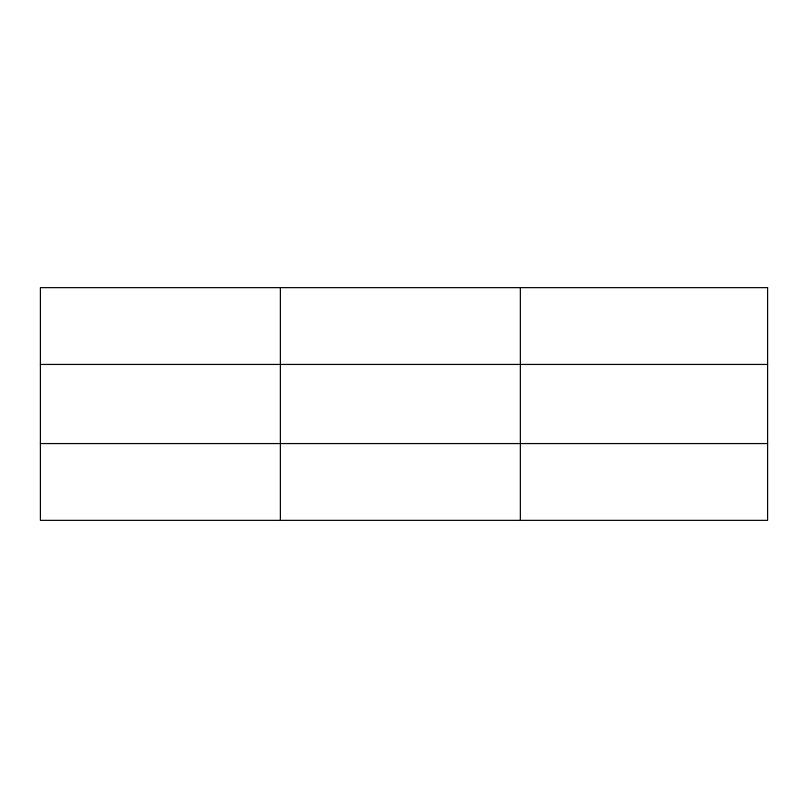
<?xml version="1.0" encoding="UTF-8"?>
<svg xmlns="http://www.w3.org/2000/svg" width="808" height="808" viewBox="0 0 808 808"><rect width="100%" height="100%" fill="white"/><g stroke="black" fill="none" stroke-linecap="round" stroke-linejoin="round"><path stroke-width="1.21" d="M280.376 287.648L280.376 520.352M520.352 287.648L520.352 520.352M40.4 364.438L767.6 364.438M40.4 443.562L767.6 443.562M767.6 287.648L767.6 520.352L40.4 520.352L40.4 287.648L767.6 287.648"/></g></svg>
